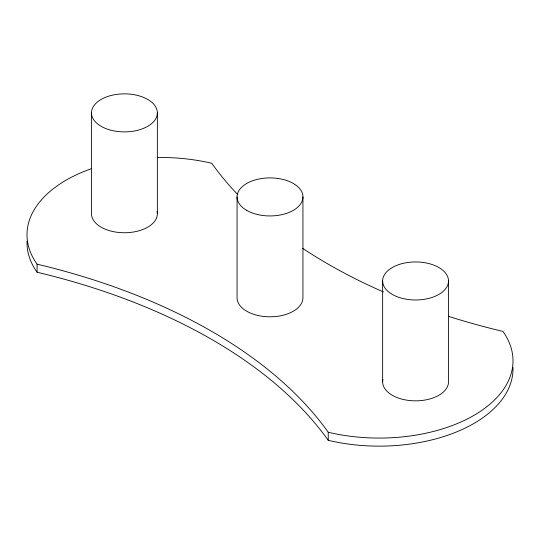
<?xml version="1.0" encoding="UTF-8"?>
<svg xmlns="http://www.w3.org/2000/svg" width="540" height="540" viewBox="0 0 540 540"><rect width="100%" height="100%" fill="white"/><g stroke="black" fill="none" stroke-linecap="round" stroke-linejoin="round"><path stroke-width="0.81" d="M448.517 280.969A32.94 19.015 0 0 1 399.107 297.439A32.94 19.015 0 0 1 399.107 264.499A32.94 19.015 0 0 1 448.517 280.969L448.517 381.827A32.94 19.015 0 0 1 413.424 400.802A32.94 19.015 0 0 1 382.914 379.343M382.637 280.969L382.637 381.827M90.99 168.838A133.819 77.261 0 0 0 37.078 264.161A535.275 309.035 0 0 1 328.232 432.257L328.232 440.323A133.819 77.261 0 0 0 512.973 367.402M302.94 196.925L302.94 297.783A32.94 19.015 0 0 1 270 316.798A32.94 19.015 0 0 1 237.06 297.783L237.06 196.925M157.363 112.874A32.94 19.015 0 0 1 107.953 129.344A32.94 19.015 0 0 1 107.953 96.404A32.94 19.015 0 0 1 157.363 112.874L157.363 213.732M91.483 112.874L91.483 213.732A32.94 19.015 0 0 0 126.576 232.706A32.94 19.015 0 0 0 157.086 211.248M37.078 264.161L37.078 272.228A535.275 309.035 0 0 1 328.232 440.323M157.262 157.511A133.819 77.261 0 0 1 211.768 163.303A535.275 309.035 0 0 0 237.438 194.285M448.389 316.305A535.275 309.035 0 0 0 502.922 331.398A133.819 77.261 0 0 1 473.803 415.449A133.819 77.261 0 0 1 328.232 432.257M383.44 291.944A535.275 309.035 0 0 1 302.758 248.393M37.078 272.228A133.819 77.261 0 0 1 27.034 241.117M246.706 210.371A32.94 19.015 0 0 0 301.82 201.845A32.94 19.015 0 0 0 261.475 178.551A32.94 19.015 0 0 0 246.706 210.371"/></g></svg>
